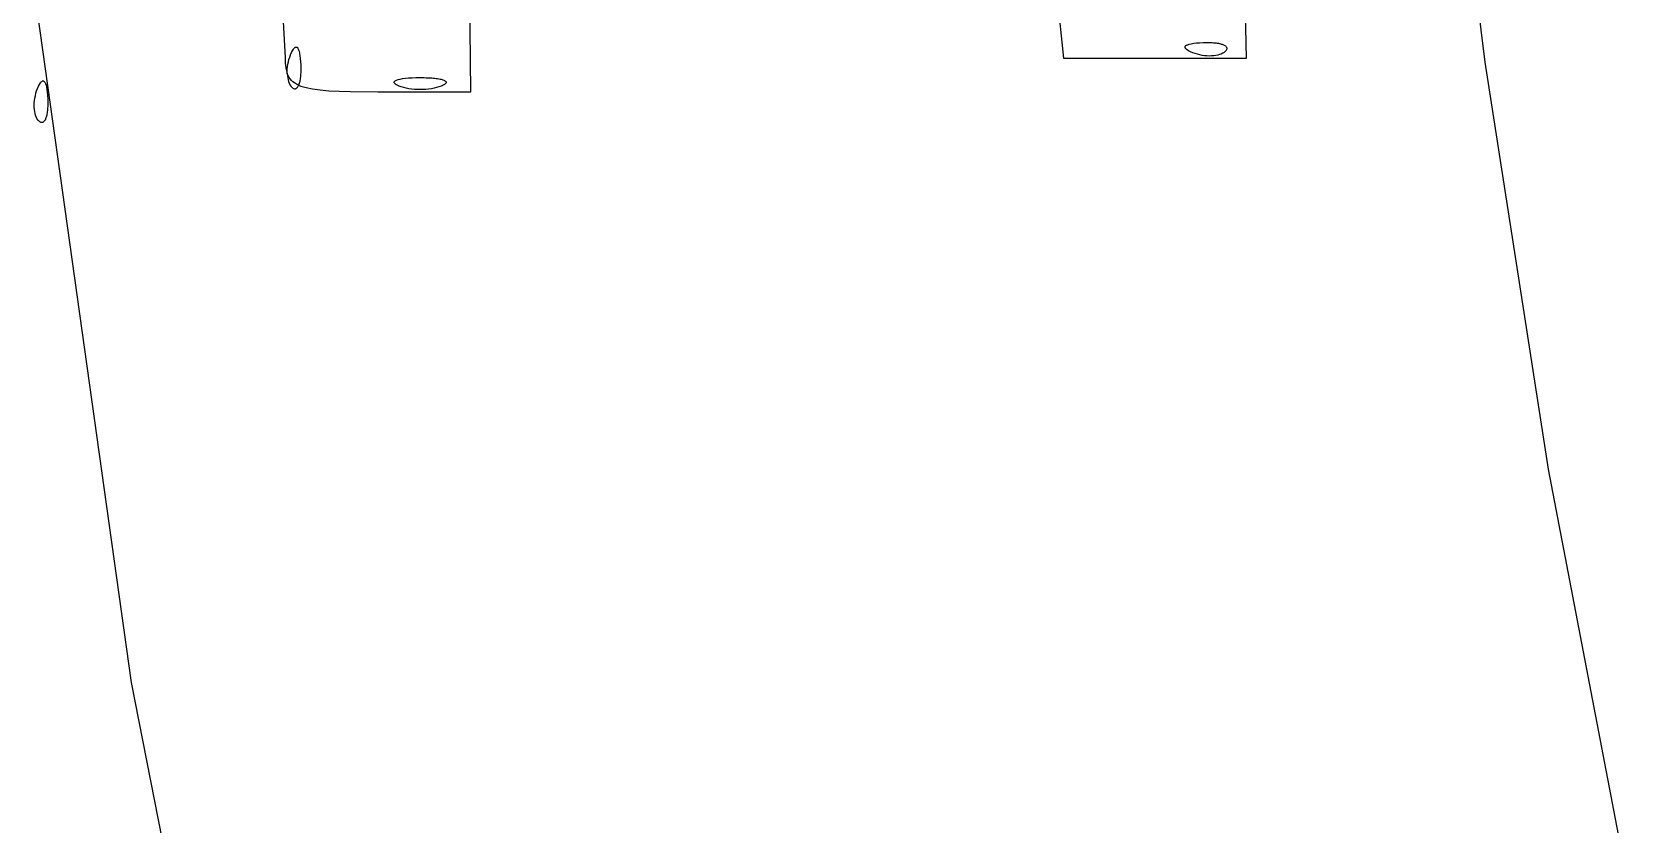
# Model space of a CAD drawing. Extents: x 70.3 to 133.4, y -81.7 to -32.
# Drawn here: x 71.013 to 71.763, y -66.01 to -65.637 of the extents above; entities that cross this region are included whole.
import ezdxf

# ---------------------------------------------------------------- set-up
doc = ezdxf.new("R2010")
doc.units = 0
doc.layers.add('BLACK', color=7, linetype='CONTINUOUS')

msp = doc.modelspace()

# ---------------------------------------------------------------- linework, layer by layer
at = {"layer": 'BLACK', "linetype": 'CONTINUOUS'}
for p, q in [((71.673752, -65.457914), (71.697023, -65.651604)), ((71.129082, -65.589043), (71.132536, -65.64947)), ((71.060252, -65.943403), (71.013332, -65.608698)), ((71.494396, -65.608514), (71.498803, -65.649624)), ((71.584973, -65.649624), (71.583952, -65.607952)), ((71.219848, -65.665499), (71.219383, -65.619858)), ((71.135518, -65.647044), (71.135969, -65.646144)), ((71.135969, -65.646144), (71.136402, -65.645434)), ((71.136402, -65.645434), (71.136611, -65.64515)), ((71.136611, -65.64515), (71.136816, -65.644913)), ((71.136816, -65.644913), (71.137015, -65.644723)), ((71.137015, -65.644723), (71.137209, -65.644579)), ((71.137209, -65.644579), (71.137398, -65.644483)), ((71.137398, -65.644483), (71.137581, -65.644432)), ((71.137581, -65.644432), (71.137759, -65.644428)), ((71.137759, -65.644428), (71.137931, -65.64447)), ((71.137931, -65.64447), (71.138097, -65.644558)), ((71.138097, -65.644558), (71.138256, -65.644691)), ((71.138256, -65.644691), (71.138409, -65.64487)), ((71.138409, -65.64487), (71.138556, -65.645095)), ((71.138556, -65.645095), (71.138697, -65.645365)), ((71.138697, -65.645365), (71.13883, -65.645681)), ((71.13883, -65.645681), (71.139076, -65.646446)), ((71.139076, -65.646446), (71.139293, -65.64739)), ((71.555965, -65.644401), (71.556007, -65.644229)), ((71.555969, -65.644578), (71.555965, -65.644401)), ((71.556019, -65.644762), (71.555969, -65.644578)), ((71.556007, -65.644229), (71.556094, -65.644063)), ((71.556116, -65.64495), (71.556019, -65.644762)), ((71.556094, -65.644063), (71.556228, -65.643904)), ((71.55626, -65.645145), (71.556116, -65.64495)), ((71.556228, -65.643904), (71.556407, -65.64375)), ((71.55645, -65.645344), (71.55626, -65.645145)), ((71.556407, -65.64375), (71.556632, -65.643603)), ((71.556687, -65.645549), (71.55645, -65.645344)), ((71.556632, -65.643603), (71.556902, -65.643463)), ((71.556971, -65.645758), (71.556687, -65.645549)), ((71.556902, -65.643463), (71.557217, -65.64333)), ((71.557681, -65.646191), (71.556971, -65.645758)), ((71.557217, -65.64333), (71.557983, -65.643084)), ((71.558581, -65.646642), (71.557681, -65.646191)), ((71.557983, -65.643084), (71.558927, -65.642867)), ((71.559672, -65.647109), (71.558581, -65.646642)), ((71.558927, -65.642867), (71.560049, -65.64268)), ((71.560049, -65.64268), (71.561347, -65.642525)), ((71.561347, -65.642525), (71.562821, -65.642402)), ((71.562821, -65.642402), (71.564468, -65.642313)), ((71.564468, -65.642313), (71.565241, -65.642288)), ((71.565241, -65.642288), (71.565993, -65.642275)), ((71.565993, -65.642275), (71.566721, -65.642274)), ((71.566721, -65.642274), (71.567426, -65.642285)), ((71.567426, -65.642285), (71.568107, -65.642309)), ((71.568107, -65.642309), (71.568763, -65.642344)), ((71.568763, -65.642344), (71.569393, -65.642391)), ((71.569393, -65.642391), (71.569997, -65.642449)), ((71.569997, -65.642449), (71.570574, -65.642517)), ((71.570574, -65.642517), (71.571123, -65.642596)), ((71.571123, -65.642596), (71.571644, -65.642686)), ((71.571644, -65.642686), (71.572137, -65.642786)), ((71.572137, -65.642786), (71.5726, -65.642895)), ((71.5726, -65.642895), (71.573032, -65.643014)), ((71.573032, -65.643014), (71.573434, -65.643142)), ((71.573434, -65.643142), (71.573804, -65.64328)), ((71.574343, -65.646949), (71.57371, -65.647361)), ((71.573804, -65.64328), (71.574142, -65.643426)), ((71.574142, -65.643426), (71.574447, -65.64358)), ((71.574626, -65.646723), (71.574343, -65.646949)), ((71.574447, -65.64358), (71.574718, -65.643743)), ((71.574886, -65.646482), (71.574626, -65.646723)), ((71.574718, -65.643743), (71.574955, -65.643913)), ((71.575112, -65.646237), (71.574886, -65.646482)), ((71.574955, -65.643913), (71.575157, -65.644092)), ((71.575295, -65.645997), (71.575112, -65.646237)), ((71.575157, -65.644092), (71.575324, -65.644277)), ((71.575438, -65.645762), (71.575295, -65.645997)), ((71.575324, -65.644277), (71.575454, -65.64447)), ((71.575539, -65.645532), (71.575438, -65.645762)), ((71.575454, -65.64447), (71.575547, -65.64467)), ((71.5756, -65.645307), (71.575539, -65.645532)), ((71.575547, -65.64467), (71.57558, -65.644772)), ((71.57558, -65.644772), (71.575603, -65.644876)), ((71.575615, -65.645197), (71.5756, -65.645307)), ((71.575603, -65.644876), (71.575617, -65.644982)), ((71.575621, -65.645089), (71.575615, -65.645197)), ((71.575617, -65.644982), (71.575621, -65.645089)), ((71.132536, -65.64947), (71.132603, -65.65198)), ((71.132603, -65.65198), (71.132832, -65.654218)), ((71.132832, -65.654218), (71.133265, -65.656199)), ((71.133546, -65.654772), (71.133649, -65.653672)), ((71.133649, -65.653672), (71.133811, -65.652559)), ((71.133811, -65.652559), (71.134031, -65.651441)), ((71.134031, -65.651441), (71.134311, -65.650326)), ((71.134311, -65.650326), (71.134651, -65.649221)), ((71.134651, -65.649221), (71.135051, -65.648135)), ((71.135051, -65.648135), (71.135518, -65.647044)), ((71.139293, -65.64739), (71.13948, -65.648512)), ((71.13948, -65.648512), (71.139635, -65.649811)), ((71.139635, -65.649811), (71.139758, -65.651284)), ((71.139758, -65.651284), (71.139847, -65.652931)), ((71.139847, -65.652931), (71.139872, -65.653705)), ((71.139872, -65.653705), (71.139886, -65.654456)), ((71.139886, -65.654456), (71.139886, -65.655185)), ((71.498803, -65.649624), (71.584973, -65.649624)), ((71.560758, -65.647509), (71.559672, -65.647109)), ((71.561863, -65.647849), (71.560758, -65.647509)), ((71.562978, -65.648129), (71.561863, -65.647849)), ((71.564096, -65.648349), (71.562978, -65.648129)), ((71.565209, -65.648511), (71.564096, -65.648349)), ((71.566309, -65.648614), (71.565209, -65.648511)), ((71.567388, -65.648658), (71.566309, -65.648614)), ((71.568439, -65.648645), (71.567388, -65.648658)), ((71.569453, -65.648573), (71.568439, -65.648645)), ((71.570424, -65.648444), (71.569453, -65.648573)), ((71.571343, -65.648258), (71.570424, -65.648444)), ((71.572202, -65.648015), (71.571343, -65.648258)), ((71.572993, -65.647716), (71.572202, -65.648015)), ((71.57371, -65.647361), (71.572993, -65.647716)), ((71.697023, -65.651604), (71.712058, -65.748123)), ((71.016906, -65.662019), (71.017339, -65.661309)), ((71.017339, -65.661309), (71.017549, -65.661025)), ((71.017549, -65.661025), (71.017753, -65.660788)), ((71.017753, -65.660788), (71.017953, -65.660598)), ((71.017953, -65.660598), (71.018147, -65.660454)), ((71.018147, -65.660454), (71.018336, -65.660358)), ((71.018336, -65.660358), (71.018519, -65.660307)), ((71.018519, -65.660307), (71.018696, -65.660303)), ((71.018696, -65.660303), (71.018868, -65.660345)), ((71.018868, -65.660345), (71.019034, -65.660433)), ((71.019034, -65.660433), (71.019194, -65.660566)), ((71.019194, -65.660566), (71.019347, -65.660745)), ((71.019347, -65.660745), (71.019494, -65.66097)), ((71.019494, -65.66097), (71.019634, -65.66124)), ((71.019634, -65.66124), (71.019767, -65.661556)), ((71.019767, -65.661556), (71.020013, -65.662321)), ((71.133265, -65.656199), (71.133515, -65.65684)), ((71.133502, -65.655851), (71.133546, -65.654772)), ((71.133515, -65.65684), (71.133502, -65.655851)), ((71.133942, -65.657939), (71.133515, -65.65684)), ((71.133515, -65.65684), (71.133515, -65.656902)), ((71.133515, -65.656902), (71.133587, -65.657916)), ((71.133587, -65.657916), (71.133716, -65.658887)), ((71.133716, -65.658887), (71.133902, -65.659806)), ((71.133902, -65.659806), (71.134145, -65.660665)), ((71.134386, -65.658723), (71.133942, -65.657939)), ((71.134145, -65.660665), (71.134444, -65.661457)), ((71.134906, -65.659452), (71.134386, -65.658723)), ((71.134444, -65.661457), (71.134799, -65.662173)), ((71.135507, -65.660128), (71.134906, -65.659452)), ((71.136196, -65.660754), (71.135507, -65.660128)), ((71.136977, -65.661331), (71.136196, -65.660754)), ((71.137856, -65.66186), (71.136977, -65.661331)), ((71.138862, -65.66231), (71.137856, -65.66186)), ((71.139018, -65.661897), (71.13888, -65.662267)), ((71.139146, -65.661495), (71.139018, -65.661897)), ((71.139265, -65.661063), (71.139146, -65.661495)), ((71.139374, -65.6606), (71.139265, -65.661063)), ((71.139474, -65.660108), (71.139374, -65.6606)), ((71.139564, -65.659586), (71.139474, -65.660108)), ((71.139643, -65.659037), (71.139564, -65.659586)), ((71.139711, -65.65846), (71.139643, -65.659037)), ((71.139769, -65.657856), (71.139711, -65.65846)), ((71.139816, -65.657226), (71.139769, -65.657856)), ((71.139851, -65.65657), (71.139816, -65.657226)), ((71.139875, -65.655889), (71.139851, -65.65657)), ((71.139886, -65.655185), (71.139875, -65.655889)), ((71.183787, -65.661086), (71.183799, -65.660914)), ((71.183827, -65.661264), (71.183787, -65.661086)), ((71.183799, -65.660914), (71.183862, -65.660746)), ((71.183921, -65.661445), (71.183827, -65.661264)), ((71.183862, -65.660746), (71.183977, -65.660584)), ((71.184068, -65.661631), (71.183921, -65.661445)), ((71.183977, -65.660584), (71.184143, -65.660427)), ((71.184269, -65.661821), (71.184068, -65.661631)), ((71.184143, -65.660427), (71.184358, -65.660275)), ((71.184526, -65.662014), (71.184269, -65.661821)), ((71.184358, -65.660275), (71.184936, -65.659991)), ((71.184936, -65.659991), (71.185705, -65.659732)), ((71.185705, -65.659732), (71.186661, -65.659501)), ((71.186661, -65.659501), (71.187799, -65.6593)), ((71.187799, -65.6593), (71.189114, -65.65913)), ((71.189114, -65.65913), (71.1906, -65.658995)), ((71.1906, -65.658995), (71.192252, -65.658896)), ((71.192252, -65.658896), (71.194066, -65.658835)), ((71.194066, -65.658835), (71.196036, -65.658814)), ((71.196036, -65.658814), (71.198006, -65.658835)), ((71.198006, -65.658835), (71.198932, -65.658861)), ((71.198932, -65.658861), (71.199819, -65.658896)), ((71.199819, -65.658896), (71.200666, -65.658941)), ((71.200666, -65.658941), (71.201472, -65.658995)), ((71.201472, -65.658995), (71.202236, -65.659058)), ((71.202236, -65.659058), (71.202958, -65.65913)), ((71.202958, -65.65913), (71.203637, -65.659211)), ((71.203637, -65.659211), (71.204272, -65.6593)), ((71.204272, -65.6593), (71.204864, -65.659396)), ((71.204864, -65.659396), (71.20541, -65.659501)), ((71.20541, -65.659501), (71.205911, -65.659613)), ((71.205911, -65.659613), (71.206366, -65.659732)), ((71.206366, -65.659732), (71.206775, -65.659858)), ((71.206775, -65.659858), (71.207136, -65.659991)), ((71.207136, -65.659991), (71.207449, -65.66013)), ((71.207449, -65.66013), (71.207713, -65.660275)), ((71.207802, -65.661821), (71.207546, -65.662014)), ((71.207713, -65.660275), (71.207929, -65.660427)), ((71.208004, -65.661631), (71.207802, -65.661821)), ((71.207929, -65.660427), (71.208094, -65.660584)), ((71.208151, -65.661445), (71.208004, -65.661631)), ((71.208094, -65.660584), (71.208158, -65.660664)), ((71.208204, -65.661354), (71.208151, -65.661445)), ((71.208158, -65.660664), (71.208209, -65.660746)), ((71.208244, -65.661264), (71.208204, -65.661354)), ((71.208209, -65.660746), (71.208247, -65.660829)), ((71.208271, -65.661174), (71.208244, -65.661264)), ((71.208247, -65.660829), (71.208273, -65.660914)), ((71.208285, -65.661086), (71.208271, -65.661174)), ((71.208273, -65.660914), (71.208285, -65.661)), ((71.208285, -65.661), (71.208285, -65.661086)), ((71.014587, -65.669547), (71.014748, -65.668434)), ((71.014748, -65.668434), (71.014969, -65.667316)), ((71.014969, -65.667316), (71.015249, -65.666201)), ((71.015249, -65.666201), (71.015589, -65.665097)), ((71.015589, -65.665097), (71.015988, -65.664011)), ((71.015988, -65.664011), (71.016456, -65.662919)), ((71.016456, -65.662919), (71.016906, -65.662019)), ((71.020013, -65.662321), (71.02023, -65.663265)), ((71.02023, -65.663265), (71.020417, -65.664387)), ((71.020417, -65.664387), (71.020573, -65.665685)), ((71.020573, -65.665685), (71.020695, -65.667159)), ((71.020695, -65.667159), (71.020784, -65.668806)), ((71.020784, -65.668806), (71.02081, -65.66958)), ((71.134799, -65.662173), (71.135211, -65.662807)), ((71.135211, -65.662807), (71.135437, -65.66309)), ((71.135437, -65.66309), (71.135678, -65.663349)), ((71.135678, -65.663349), (71.135923, -65.663575)), ((71.135923, -65.663575), (71.136163, -65.663759)), ((71.136163, -65.663759), (71.136398, -65.663901)), ((71.136398, -65.663901), (71.136628, -65.664002)), ((71.136628, -65.664002), (71.136853, -65.664063)), ((71.136853, -65.664063), (71.136963, -65.664078)), ((71.136963, -65.664078), (71.137071, -65.664084)), ((71.137071, -65.664084), (71.137178, -65.66408)), ((71.137178, -65.66408), (71.137284, -65.664067)), ((71.137284, -65.664067), (71.137388, -65.664043)), ((71.137388, -65.664043), (71.13749, -65.664011)), ((71.13749, -65.664011), (71.13769, -65.663917)), ((71.13769, -65.663917), (71.137883, -65.663787)), ((71.137883, -65.663787), (71.138068, -65.66362)), ((71.138068, -65.66362), (71.138247, -65.663418)), ((71.138247, -65.663418), (71.138417, -65.663181)), ((71.138417, -65.663181), (71.13858, -65.66291)), ((71.13858, -65.66291), (71.138734, -65.662605)), ((71.138734, -65.662605), (71.138862, -65.66231)), ((71.13888, -65.662267), (71.138862, -65.66231)), ((71.138862, -65.66231), (71.139925, -65.662786)), ((71.139925, -65.662786), (71.142445, -65.663545)), ((71.142445, -65.663545), (71.145458, -65.664155)), ((71.145458, -65.664155), (71.149005, -65.664629)), ((71.149005, -65.664629), (71.153127, -65.664982)), ((71.153127, -65.664982), (71.157865, -65.665231)), ((71.157865, -65.665231), (71.163261, -65.66539)), ((71.163261, -65.66539), (71.176192, -65.665499)), ((71.176192, -65.665499), (71.219848, -65.665499)), ((71.185206, -65.66241), (71.184526, -65.662014)), ((71.186114, -65.662818), (71.185206, -65.66241)), ((71.187176, -65.663205), (71.186114, -65.662818)), ((71.188309, -65.663541), (71.187176, -65.663205)), ((71.189504, -65.663824), (71.188309, -65.663541)), ((71.190749, -65.664057), (71.189504, -65.663824)), ((71.192035, -65.664237), (71.190749, -65.664057)), ((71.193352, -65.664366), (71.192035, -65.664237)), ((71.194689, -65.664444), (71.193352, -65.664366)), ((71.196036, -65.664469), (71.194689, -65.664444)), ((71.197383, -65.664444), (71.196036, -65.664469)), ((71.19872, -65.664366), (71.197383, -65.664444)), ((71.200036, -65.664237), (71.19872, -65.664366)), ((71.201322, -65.664057), (71.200036, -65.664237)), ((71.202567, -65.663824), (71.201322, -65.664057)), ((71.203762, -65.663541), (71.202567, -65.663824)), ((71.204895, -65.663205), (71.203762, -65.663541)), ((71.205958, -65.662818), (71.204895, -65.663205)), ((71.20644, -65.662613), (71.205958, -65.662818)), ((71.206865, -65.66241), (71.20644, -65.662613)), ((71.207234, -65.662211), (71.206865, -65.66241)), ((71.207546, -65.662014), (71.207234, -65.662211)), ((71.014439, -65.671726), (71.014484, -65.670647)), ((71.014453, -65.672777), (71.014439, -65.671726)), ((71.014524, -65.673791), (71.014453, -65.672777)), ((71.014484, -65.670647), (71.014587, -65.669547)), ((71.014653, -65.674762), (71.014524, -65.673791)), ((71.014839, -65.675681), (71.014653, -65.674762)), ((71.015082, -65.67654), (71.014839, -65.675681)), ((71.015381, -65.677332), (71.015082, -65.67654)), ((71.020202, -65.676938), (71.020083, -65.67737)), ((71.020312, -65.676475), (71.020202, -65.676938)), ((71.020411, -65.675983), (71.020312, -65.676475)), ((71.020501, -65.675461), (71.020411, -65.675983)), ((71.02058, -65.674912), (71.020501, -65.675461)), ((71.020649, -65.674335), (71.02058, -65.674912)), ((71.020707, -65.673731), (71.020649, -65.674335)), ((71.020753, -65.673101), (71.020707, -65.673731)), ((71.020788, -65.672445), (71.020753, -65.673101)), ((71.020812, -65.671764), (71.020788, -65.672445)), ((71.02081, -65.66958), (71.020823, -65.670331)), ((71.020824, -65.671059), (71.020812, -65.671764)), ((71.020823, -65.670331), (71.020824, -65.671059)), ((71.015737, -65.678048), (71.015381, -65.677332)), ((71.016148, -65.678682), (71.015737, -65.678048)), ((71.016375, -65.678965), (71.016148, -65.678682)), ((71.016615, -65.679224), (71.016375, -65.678965)), ((71.01686, -65.67945), (71.016615, -65.679224)), ((71.0171, -65.679634), (71.01686, -65.67945)), ((71.017336, -65.679776), (71.0171, -65.679634)), ((71.017566, -65.679877), (71.017336, -65.679776)), ((71.01779, -65.679938), (71.017566, -65.679877)), ((71.0179, -65.679953), (71.01779, -65.679938)), ((71.018009, -65.679959), (71.0179, -65.679953)), ((71.018116, -65.679955), (71.018009, -65.679959)), ((71.018221, -65.679942), (71.018116, -65.679955)), ((71.018325, -65.679918), (71.018221, -65.679942)), ((71.018428, -65.679886), (71.018325, -65.679918)), ((71.018627, -65.679792), (71.018428, -65.679886)), ((71.01882, -65.679662), (71.018627, -65.679792)), ((71.019006, -65.679495), (71.01882, -65.679662)), ((71.019184, -65.679293), (71.019006, -65.679495)), ((71.019355, -65.679056), (71.019184, -65.679293)), ((71.019517, -65.678785), (71.019355, -65.679056)), ((71.019672, -65.67848), (71.019517, -65.678785)), ((71.019818, -65.678142), (71.019672, -65.67848)), ((71.019955, -65.677772), (71.019818, -65.678142)), ((71.020083, -65.67737), (71.019955, -65.677772)), ((71.712058, -65.748123), (71.726839, -65.843014)), ((71.726839, -65.843014), (71.763069, -66.031626)), ((71.125029, -66.272585), (71.060252, -65.943403))]:
    msp.add_line(p, q, dxfattribs=at)

doc.saveas('drawing.dxf')
